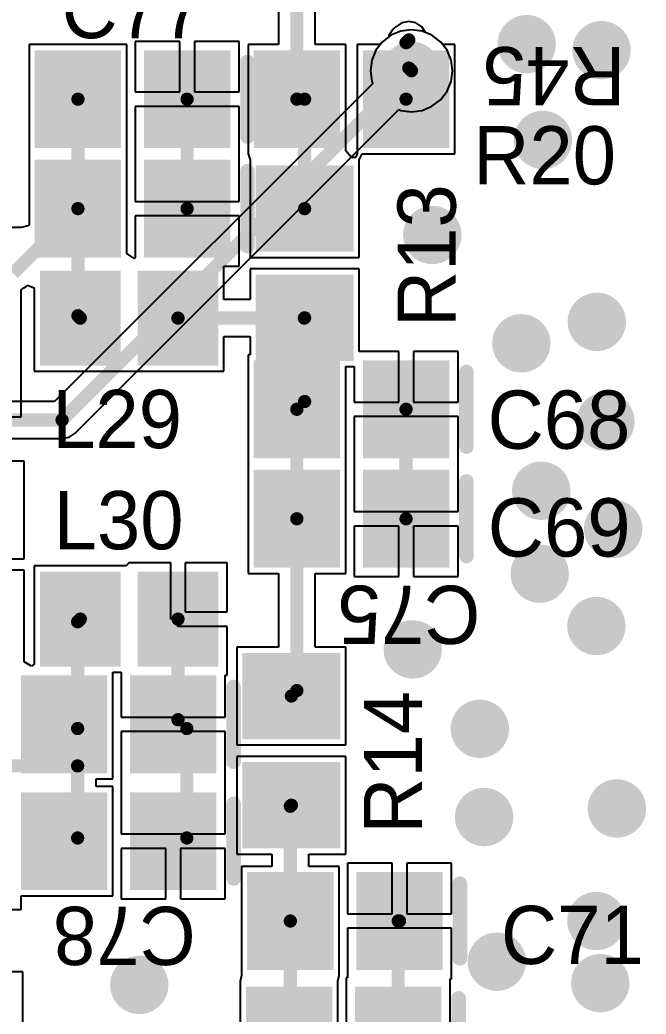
# Model space of a CAD drawing. Header units: millimetres. Extents: x 0 to 7.36, y -3.03 to 0.
# Drawn here: x 4.594 to 5.023, y -2.344 to -1.662 of the extents above; entities that cross this region are included whole.
import ezdxf

# ---------------------------------------------------------------- set-up
doc = ezdxf.new("R2010")
doc.units = ezdxf.units.MM
doc.header["$MEASUREMENT"] = 0
for name, color, linetype in [('BottomLayer', 5, 'Continuous'), ('MultiLayer', 9, 'Continuous'), ('TopLayer', 1, 'Continuous'), ('TopOverlay', 2, 'Continuous'), ('TopPaste', 8, 'Continuous'), ('TopSolder', 216, 'Continuous'), ('ViaHoleLayer', 16, 'Continuous')]:
    doc.layers.add(name, color=color, linetype=linetype)

# ---------------------------------------------------------------- blocks, each defined once
blk = doc.blocks.new('CAP_0805_59')
at = {"layer": 'TopLayer'}
for points in [[(-0.05511, -0.02953), (-0.00393, -0.02953), (-0.05511, 0.02953), (-0.00393, 0.02953)], [(0.0197, -0.02953), (0.07088, -0.02953), (0.0197, 0.02953), (0.07088, 0.02953)]]:
    blk.add_solid(points, dxfattribs=at)
at = {"layer": 'TopOverlay', "const_width": 0.01}
blk.add_lwpolyline([(-0.07088, 0.02557), (-0.07088, -0.02557)], dxfattribs=at)
at = {"layer": 'TopOverlay', "const_width": 0.005}
for points in [[(-0.07338, 0.02557, 1), (-0.06838, 0.02557, 1)], [(-0.07338, -0.02557, 1), (-0.06838, -0.02557, 1)]]:
    blk.add_lwpolyline(points, format="xyb", close=True, dxfattribs=at)
at = {"layer": 'TopPaste'}
for points in [[(-0.05511, -0.02953), (-0.00393, -0.02953), (-0.05511, 0.02953), (-0.00393, 0.02953)], [(0.0197, -0.02953), (0.07088, -0.02953), (0.0197, 0.02953), (0.07088, 0.02953)]]:
    blk.add_solid(points, dxfattribs=at)
at = {"layer": 'TopSolder'}
for points in [[(-0.05911, -0.03353), (0.00007, -0.03353), (-0.05911, 0.03353), (0.00007, 0.03353)], [(0.0157, -0.03353), (0.07488, -0.03353), (0.0157, 0.03353), (0.07488, 0.03353)]]:
    blk.add_solid(points, dxfattribs=at)
blk = doc.blocks.new('IND_0805_61')
at = {"layer": 'TopLayer'}
for points in [[(-0.05709, -0.02854), (-0.00984, -0.02854), (-0.05709, 0.02854), (-0.00984, 0.02854)], [(0.00984, -0.02854), (0.05709, -0.02854), (0.00984, 0.02854), (0.05709, 0.02854)]]:
    blk.add_solid(points, dxfattribs=at)
at = {"layer": 'TopPaste'}
for points in [[(-0.05709, -0.02854), (-0.00984, -0.02854), (-0.05709, 0.02854), (-0.00984, 0.02854)], [(0.00984, -0.02854), (0.05709, -0.02854), (0.00984, 0.02854), (0.05709, 0.02854)]]:
    blk.add_solid(points, dxfattribs=at)
at = {"layer": 'TopSolder'}
for points in [[(-0.06109, -0.03254), (-0.00584, -0.03254), (-0.06109, 0.03254), (-0.00584, 0.03254)], [(0.00584, -0.03254), (0.06109, -0.03254), (0.00584, 0.03254), (0.06109, 0.03254)]]:
    blk.add_solid(points, dxfattribs=at)
blk = doc.blocks.new('CAP_0805_66')
at = {"layer": 'TopLayer'}
for points in [[(-0.05511, -0.02953), (-0.00393, -0.02953), (-0.05511, 0.02953), (-0.00393, 0.02953)], [(0.0197, -0.02953), (0.07088, -0.02953), (0.0197, 0.02953), (0.07088, 0.02953)]]:
    blk.add_solid(points, dxfattribs=at)
at = {"layer": 'TopOverlay', "const_width": 0.01}
blk.add_lwpolyline([(-0.07088, 0.02557), (-0.07088, -0.02557)], dxfattribs=at)
at = {"layer": 'TopOverlay', "const_width": 0.005}
for points in [[(-0.07338, 0.02557, 1), (-0.06838, 0.02557, 1)], [(-0.07338, -0.02557, 1), (-0.06838, -0.02557, 1)]]:
    blk.add_lwpolyline(points, format="xyb", close=True, dxfattribs=at)
at = {"layer": 'TopPaste'}
for points in [[(-0.05511, -0.02953), (-0.00393, -0.02953), (-0.05511, 0.02953), (-0.00393, 0.02953)], [(0.0197, -0.02953), (0.07088, -0.02953), (0.0197, 0.02953), (0.07088, 0.02953)]]:
    blk.add_solid(points, dxfattribs=at)
at = {"layer": 'TopSolder'}
for points in [[(-0.05911, -0.03353), (0.00007, -0.03353), (-0.05911, 0.03353), (0.00007, 0.03353)], [(0.0157, -0.03353), (0.07488, -0.03353), (0.0157, 0.03353), (0.07488, 0.03353)]]:
    blk.add_solid(points, dxfattribs=at)
blk = doc.blocks.new('CAP_0805_68')
at = {"layer": 'TopLayer'}
for points in [[(-0.05511, -0.02953), (-0.00393, -0.02953), (-0.05511, 0.02953), (-0.00393, 0.02953)], [(0.0197, -0.02953), (0.07088, -0.02953), (0.0197, 0.02953), (0.07088, 0.02953)]]:
    blk.add_solid(points, dxfattribs=at)
at = {"layer": 'TopOverlay', "const_width": 0.01}
blk.add_lwpolyline([(-0.07088, 0.02557), (-0.07088, -0.02557)], dxfattribs=at)
at = {"layer": 'TopOverlay', "const_width": 0.005}
for points in [[(-0.07338, 0.02557, 1), (-0.06838, 0.02557, 1)], [(-0.07338, -0.02557, 1), (-0.06838, -0.02557, 1)]]:
    blk.add_lwpolyline(points, format="xyb", close=True, dxfattribs=at)
at = {"layer": 'TopPaste'}
for points in [[(-0.05511, -0.02953), (-0.00393, -0.02953), (-0.05511, 0.02953), (-0.00393, 0.02953)], [(0.0197, -0.02953), (0.07088, -0.02953), (0.0197, 0.02953), (0.07088, 0.02953)]]:
    blk.add_solid(points, dxfattribs=at)
at = {"layer": 'TopSolder'}
for points in [[(-0.05911, -0.03353), (0.00007, -0.03353), (-0.05911, 0.03353), (0.00007, 0.03353)], [(0.0157, -0.03353), (0.07488, -0.03353), (0.0157, 0.03353), (0.07488, 0.03353)]]:
    blk.add_solid(points, dxfattribs=at)
blk = doc.blocks.new('CAP_0805_69')
at = {"layer": 'TopLayer'}
for points in [[(-0.05511, -0.02953), (-0.00393, -0.02953), (-0.05511, 0.02953), (-0.00393, 0.02953)], [(0.0197, -0.02953), (0.07088, -0.02953), (0.0197, 0.02953), (0.07088, 0.02953)]]:
    blk.add_solid(points, dxfattribs=at)
at = {"layer": 'TopOverlay', "const_width": 0.01}
blk.add_lwpolyline([(-0.07088, 0.02557), (-0.07088, -0.02557)], dxfattribs=at)
at = {"layer": 'TopOverlay', "const_width": 0.005}
for points in [[(-0.07338, 0.02557, 1), (-0.06838, 0.02557, 1)], [(-0.07338, -0.02557, 1), (-0.06838, -0.02557, 1)]]:
    blk.add_lwpolyline(points, format="xyb", close=True, dxfattribs=at)
at = {"layer": 'TopPaste'}
for points in [[(-0.05511, -0.02953), (-0.00393, -0.02953), (-0.05511, 0.02953), (-0.00393, 0.02953)], [(0.0197, -0.02953), (0.07088, -0.02953), (0.0197, 0.02953), (0.07088, 0.02953)]]:
    blk.add_solid(points, dxfattribs=at)
at = {"layer": 'TopSolder'}
for points in [[(-0.05911, -0.03353), (0.00007, -0.03353), (-0.05911, 0.03353), (0.00007, 0.03353)], [(0.0157, -0.03353), (0.07488, -0.03353), (0.0157, 0.03353), (0.07488, 0.03353)]]:
    blk.add_solid(points, dxfattribs=at)
blk = doc.blocks.new('RES_0805_138')
at = {"layer": 'TopLayer'}
for points in [[(-0.06299, -0.02953), (-0.01181, -0.02953), (-0.06299, 0.02953), (-0.01181, 0.02953)], [(0.01181, -0.02953), (0.06299, -0.02953), (0.01181, 0.02953), (0.06299, 0.02953)]]:
    blk.add_solid(points, dxfattribs=at)
at = {"layer": 'TopPaste'}
for points in [[(-0.06299, -0.02953), (-0.01181, -0.02953), (-0.06299, 0.02953), (-0.01181, 0.02953)], [(0.01181, -0.02953), (0.06299, -0.02953), (0.01181, 0.02953), (0.06299, 0.02953)]]:
    blk.add_solid(points, dxfattribs=at)
at = {"layer": 'TopSolder'}
for points in [[(-0.06699, -0.03353), (-0.00781, -0.03353), (-0.06699, 0.03353), (-0.00781, 0.03353)], [(0.00781, -0.03353), (0.06699, -0.03353), (0.00781, 0.03353), (0.06699, 0.03353)]]:
    blk.add_solid(points, dxfattribs=at)
blk = doc.blocks.new('CAP_0805_140')
at = {"layer": 'TopLayer'}
for points in [[(-0.05511, -0.02953), (-0.00393, -0.02953), (-0.05511, 0.02953), (-0.00393, 0.02953)], [(0.0197, -0.02953), (0.07088, -0.02953), (0.0197, 0.02953), (0.07088, 0.02953)]]:
    blk.add_solid(points, dxfattribs=at)
at = {"layer": 'TopOverlay', "const_width": 0.01}
blk.add_lwpolyline([(-0.07088, 0.02557), (-0.07088, -0.02557)], dxfattribs=at)
at = {"layer": 'TopOverlay', "const_width": 0.005}
for points in [[(-0.07338, 0.02557, 1), (-0.06838, 0.02557, 1)], [(-0.07338, -0.02557, 1), (-0.06838, -0.02557, 1)]]:
    blk.add_lwpolyline(points, format="xyb", close=True, dxfattribs=at)
at = {"layer": 'TopPaste'}
for points in [[(-0.05511, -0.02953), (-0.00393, -0.02953), (-0.05511, 0.02953), (-0.00393, 0.02953)], [(0.0197, -0.02953), (0.07088, -0.02953), (0.0197, 0.02953), (0.07088, 0.02953)]]:
    blk.add_solid(points, dxfattribs=at)
at = {"layer": 'TopSolder'}
for points in [[(-0.05911, -0.03353), (0.00007, -0.03353), (-0.05911, 0.03353), (0.00007, 0.03353)], [(0.0157, -0.03353), (0.07488, -0.03353), (0.0157, 0.03353), (0.07488, 0.03353)]]:
    blk.add_solid(points, dxfattribs=at)
blk = doc.blocks.new('IND_0805_142')
at = {"layer": 'TopLayer'}
for points in [[(-0.05709, -0.02854), (-0.00984, -0.02854), (-0.05709, 0.02854), (-0.00984, 0.02854)], [(0.00984, -0.02854), (0.05709, -0.02854), (0.00984, 0.02854), (0.05709, 0.02854)]]:
    blk.add_solid(points, dxfattribs=at)
at = {"layer": 'TopPaste'}
for points in [[(-0.05709, -0.02854), (-0.00984, -0.02854), (-0.05709, 0.02854), (-0.00984, 0.02854)], [(0.00984, -0.02854), (0.05709, -0.02854), (0.00984, 0.02854), (0.05709, 0.02854)]]:
    blk.add_solid(points, dxfattribs=at)
at = {"layer": 'TopSolder'}
for points in [[(-0.06109, -0.03254), (-0.00584, -0.03254), (-0.06109, 0.03254), (-0.00584, 0.03254)], [(0.00584, -0.03254), (0.06109, -0.03254), (0.00584, 0.03254), (0.06109, 0.03254)]]:
    blk.add_solid(points, dxfattribs=at)
blk = doc.blocks.new('CAP_0805_143')
at = {"layer": 'TopLayer'}
for points in [[(-0.05511, -0.02953), (-0.00393, -0.02953), (-0.05511, 0.02953), (-0.00393, 0.02953)], [(0.0197, -0.02953), (0.07088, -0.02953), (0.0197, 0.02953), (0.07088, 0.02953)]]:
    blk.add_solid(points, dxfattribs=at)
at = {"layer": 'TopOverlay', "const_width": 0.01}
blk.add_lwpolyline([(-0.07088, 0.02557), (-0.07088, -0.02557)], dxfattribs=at)
at = {"layer": 'TopOverlay', "const_width": 0.005}
for points in [[(-0.07338, 0.02557, 1), (-0.06838, 0.02557, 1)], [(-0.07338, -0.02557, 1), (-0.06838, -0.02557, 1)]]:
    blk.add_lwpolyline(points, format="xyb", close=True, dxfattribs=at)
at = {"layer": 'TopPaste'}
for points in [[(-0.05511, -0.02953), (-0.00393, -0.02953), (-0.05511, 0.02953), (-0.00393, 0.02953)], [(0.0197, -0.02953), (0.07088, -0.02953), (0.0197, 0.02953), (0.07088, 0.02953)]]:
    blk.add_solid(points, dxfattribs=at)
at = {"layer": 'TopSolder'}
for points in [[(-0.05911, -0.03353), (0.00007, -0.03353), (-0.05911, 0.03353), (0.00007, 0.03353)], [(0.0157, -0.03353), (0.07488, -0.03353), (0.0157, 0.03353), (0.07488, 0.03353)]]:
    blk.add_solid(points, dxfattribs=at)
blk = doc.blocks.new('CAP_0805_144')
at = {"layer": 'TopLayer'}
for points in [[(-0.05511, -0.02953), (-0.00393, -0.02953), (-0.05511, 0.02953), (-0.00393, 0.02953)], [(0.0197, -0.02953), (0.07088, -0.02953), (0.0197, 0.02953), (0.07088, 0.02953)]]:
    blk.add_solid(points, dxfattribs=at)
at = {"layer": 'TopOverlay', "const_width": 0.01}
blk.add_lwpolyline([(-0.07088, 0.02557), (-0.07088, -0.02557)], dxfattribs=at)
at = {"layer": 'TopOverlay', "const_width": 0.005}
for points in [[(-0.07338, 0.02557, 1), (-0.06838, 0.02557, 1)], [(-0.07338, -0.02557, 1), (-0.06838, -0.02557, 1)]]:
    blk.add_lwpolyline(points, format="xyb", close=True, dxfattribs=at)
at = {"layer": 'TopPaste'}
for points in [[(-0.05511, -0.02953), (-0.00393, -0.02953), (-0.05511, 0.02953), (-0.00393, 0.02953)], [(0.0197, -0.02953), (0.07088, -0.02953), (0.0197, 0.02953), (0.07088, 0.02953)]]:
    blk.add_solid(points, dxfattribs=at)
at = {"layer": 'TopSolder'}
for points in [[(-0.05911, -0.03353), (0.00007, -0.03353), (-0.05911, 0.03353), (0.00007, 0.03353)], [(0.0157, -0.03353), (0.07488, -0.03353), (0.0157, 0.03353), (0.07488, 0.03353)]]:
    blk.add_solid(points, dxfattribs=at)
blk = doc.blocks.new('CAP_0805_149')
at = {"layer": 'TopLayer'}
for points in [[(-0.05511, -0.02953), (-0.00393, -0.02953), (-0.05511, 0.02953), (-0.00393, 0.02953)], [(0.0197, -0.02953), (0.07088, -0.02953), (0.0197, 0.02953), (0.07088, 0.02953)]]:
    blk.add_solid(points, dxfattribs=at)
at = {"layer": 'TopOverlay', "const_width": 0.01}
blk.add_lwpolyline([(-0.07088, 0.02557), (-0.07088, -0.02557)], dxfattribs=at)
at = {"layer": 'TopOverlay', "const_width": 0.005}
for points in [[(-0.07338, 0.02557, 1), (-0.06838, 0.02557, 1)], [(-0.07338, -0.02557, 1), (-0.06838, -0.02557, 1)]]:
    blk.add_lwpolyline(points, format="xyb", close=True, dxfattribs=at)
at = {"layer": 'TopPaste'}
for points in [[(-0.05511, -0.02953), (-0.00393, -0.02953), (-0.05511, 0.02953), (-0.00393, 0.02953)], [(0.0197, -0.02953), (0.07088, -0.02953), (0.0197, 0.02953), (0.07088, 0.02953)]]:
    blk.add_solid(points, dxfattribs=at)
at = {"layer": 'TopSolder'}
for points in [[(-0.05911, -0.03353), (0.00007, -0.03353), (-0.05911, 0.03353), (0.00007, 0.03353)], [(0.0157, -0.03353), (0.07488, -0.03353), (0.0157, 0.03353), (0.07488, 0.03353)]]:
    blk.add_solid(points, dxfattribs=at)
blk = doc.blocks.new('RES_0805_257')
at = {"layer": 'TopLayer'}
for points in [[(-0.06299, -0.02953), (-0.01181, -0.02953), (-0.06299, 0.02953), (-0.01181, 0.02953)], [(0.01181, -0.02953), (0.06299, -0.02953), (0.01181, 0.02953), (0.06299, 0.02953)]]:
    blk.add_solid(points, dxfattribs=at)
at = {"layer": 'TopPaste'}
for points in [[(-0.06299, -0.02953), (-0.01181, -0.02953), (-0.06299, 0.02953), (-0.01181, 0.02953)], [(0.01181, -0.02953), (0.06299, -0.02953), (0.01181, 0.02953), (0.06299, 0.02953)]]:
    blk.add_solid(points, dxfattribs=at)
at = {"layer": 'TopSolder'}
for points in [[(-0.06699, -0.03353), (-0.00781, -0.03353), (-0.06699, 0.03353), (-0.00781, 0.03353)], [(0.00781, -0.03353), (0.06699, -0.03353), (0.00781, 0.03353), (0.06699, 0.03353)]]:
    blk.add_solid(points, dxfattribs=at)
blk = doc.blocks.new('RES_0805_258')
at = {"layer": 'TopLayer'}
for points in [[(-0.06299, -0.02953), (-0.01181, -0.02953), (-0.06299, 0.02953), (-0.01181, 0.02953)], [(0.01181, -0.02953), (0.06299, -0.02953), (0.01181, 0.02953), (0.06299, 0.02953)]]:
    blk.add_solid(points, dxfattribs=at)
at = {"layer": 'TopPaste'}
for points in [[(-0.06299, -0.02953), (-0.01181, -0.02953), (-0.06299, 0.02953), (-0.01181, 0.02953)], [(0.01181, -0.02953), (0.06299, -0.02953), (0.01181, 0.02953), (0.06299, 0.02953)]]:
    blk.add_solid(points, dxfattribs=at)
at = {"layer": 'TopSolder'}
for points in [[(-0.06699, -0.03353), (-0.00781, -0.03353), (-0.06699, 0.03353), (-0.00781, 0.03353)], [(0.00781, -0.03353), (0.06699, -0.03353), (0.00781, 0.03353), (0.06699, 0.03353)]]:
    blk.add_solid(points, dxfattribs=at)

msp = doc.modelspace()

# ---------------------------------------------------------------- linework, layer by layer
at = {"layer": 'BottomLayer'}
for p, q in [((4.86273, -1.66902), (4.85545, -1.66997)), ((4.87, -1.66997), (4.86273, -1.66902)), ((4.84867, -1.67278), (4.84285, -1.67725)), ((4.85545, -1.66997), (4.84867, -1.67278)), ((4.87679, -1.67278), (4.87, -1.66997)), ((4.88261, -1.67725), (4.87679, -1.67278)), ((4.84285, -1.67725), (4.83838, -1.68307)), ((4.88708, -1.68307), (4.88261, -1.67725)), ((4.83838, -1.68307), (4.83557, -1.68985)), ((4.88988, -1.68985), (4.88708, -1.68307)), ((4.83557, -1.68985), (4.83461, -1.69713)), ((4.89084, -1.69713), (4.88988, -1.68985)), ((4.83461, -1.69713), (4.83557, -1.70441)), ((4.88988, -1.70441), (4.89084, -1.69713)), ((4.83616, -1.70582), (4.61812, -1.92386)), ((4.83557, -1.70441), (4.83616, -1.70582)), ((4.88708, -1.71119), (4.88988, -1.70441)), ((4.88261, -1.71701), (4.88708, -1.71119)), ((4.87, -1.72429), (4.87679, -1.72148)), ((4.87679, -1.72148), (4.88261, -1.71701)), ((4.6323, -1.94544), (4.85404, -1.7237)), ((4.85404, -1.7237), (4.85545, -1.72429)), ((4.85545, -1.72429), (4.86273, -1.72524)), ((4.86273, -1.72524), (4.87, -1.72429)), ((4.61812, -1.92386), (4.23743, -1.92386)), ((4.62336, -1.94914), (4.6282, -1.94818)), ((4.6282, -1.94818), (4.6323, -1.94544)), ((1.11364, -1.94914), (4.62336, -1.94914))]:
    msp.add_line(p, q, dxfattribs=at)
for points, const_width in [([(4.93167, -1.67891, 1), (4.95167, -1.67891, 1)], 0.02), ([(4.98295, -1.68306, 1), (5.00295, -1.68306, 1)], 0.02), ([(4.85273, -1.69713, 1), (4.87273, -1.69713, 1)], 0.02), ([(4.86046, -1.69713, 1), (4.86499, -1.69713, 1)], 0.00453), ([(4.94279, -1.7445, 1), (4.96279, -1.7445, 1)], 0.02), ([(4.86698, -1.80967, 1), (4.88698, -1.80967, 1)], 0.02), ([(4.97969, -1.86919, 1), (4.99969, -1.86919, 1)], 0.02), ([(4.928, -1.88387, 1), (4.948, -1.88387, 1)], 0.02), ([(4.98561, -1.93752, 1), (5.00561, -1.93752, 1)], 0.02), ([(4.62109, -1.9365, 1), (4.62562, -1.9365, 1)], 0.00453), ([(4.62109, -1.9365, 1), (4.62562, -1.9365, 1)], 0.00453), ([(4.94165, -1.98491, 1), (4.96165, -1.98491, 1)], 0.02), ([(4.99093, -2.01111, 1), (5.01093, -2.01111, 1)], 0.02), ([(4.94058, -2.04177, 1), (4.96058, -2.04177, 1)], 0.02), ([(4.97941, -2.07761, 1), (4.99941, -2.07761, 1)], 0.02), ([(4.85358, -2.09365, 1), (4.87358, -2.09365, 1)], 0.02), ([(4.89959, -2.14806, 1), (4.91959, -2.14806, 1)], 0.02), ([(4.99349, -2.20264, 1), (5.01349, -2.20264, 1)], 0.02), ([(4.90248, -2.20852, 1), (4.92248, -2.20852, 1)], 0.02), ([(4.97941, -2.27976, 1), (4.99941, -2.27976, 1)], 0.02), ([(4.91124, -2.30763, 1), (4.93124, -2.30763, 1)], 0.02), ([(4.98207, -2.32231, 1), (5.00207, -2.32231, 1)], 0.02), ([(4.66624, -2.32353, 1), (4.68624, -2.32353, 1)], 0.02)]:
    msp.add_lwpolyline(points, format="xyb", close=True, dxfattribs=dict(at, const_width=const_width))
at = {"layer": 'BottomLayer', "const_width": 0.00906}
for points in [[(4.62336, -1.9365), (4.86273, -1.69713)], [(1.0887, -1.9365), (4.62336, -1.9365)]]:
    msp.add_lwpolyline(points, dxfattribs=at)
at = {"layer": 'MultiLayer', "const_width": 0.02}
for points in [[(4.93167, -1.67891, 1), (4.95167, -1.67891, 1)], [(4.98295, -1.68306, 1), (5.00295, -1.68306, 1)], [(4.85273, -1.69713, 1), (4.87273, -1.69713, 1)], [(4.94279, -1.7445, 1), (4.96279, -1.7445, 1)], [(4.86698, -1.80967, 1), (4.88698, -1.80967, 1)], [(4.97969, -1.86919, 1), (4.99969, -1.86919, 1)], [(4.928, -1.88387, 1), (4.948, -1.88387, 1)], [(4.98561, -1.93752, 1), (5.00561, -1.93752, 1)], [(4.94165, -1.98491, 1), (4.96165, -1.98491, 1)], [(4.99093, -2.01111, 1), (5.01093, -2.01111, 1)], [(4.94058, -2.04177, 1), (4.96058, -2.04177, 1)], [(4.97941, -2.07761, 1), (4.99941, -2.07761, 1)], [(4.85358, -2.09365, 1), (4.87358, -2.09365, 1)], [(4.89959, -2.14806, 1), (4.91959, -2.14806, 1)], [(4.99349, -2.20264, 1), (5.01349, -2.20264, 1)], [(4.90248, -2.20852, 1), (4.92248, -2.20852, 1)], [(4.97941, -2.27976, 1), (4.99941, -2.27976, 1)], [(4.91124, -2.30763, 1), (4.93124, -2.30763, 1)], [(4.98207, -2.32231, 1), (5.00207, -2.32231, 1)], [(4.66624, -2.32353, 1), (4.68624, -2.32353, 1)]]:
    msp.add_lwpolyline(points, format="xyb", close=True, dxfattribs=at)
at = {"layer": 'TopLayer'}
for p, q in [((4.77157, -1.61704), (4.77157, -1.67922)), ((4.79686, -1.67922), (4.79686, -1.62865)), ((4.85007, -1.66897), (4.84733, -1.67307)), ((4.85196, -1.66709), (4.85007, -1.66897)), ((4.85606, -1.66435), (4.85196, -1.66709)), ((4.8609, -1.66339), (4.85606, -1.66435)), ((4.86574, -1.66435), (4.8609, -1.66339)), ((4.86984, -1.66709), (4.86574, -1.66435)), ((4.87244, -1.67098), (4.86984, -1.66709)), ((4.84716, -1.67394), (4.84285, -1.67725)), ((4.84733, -1.67307), (4.84716, -1.67394)), ((4.87679, -1.67278), (4.87244, -1.67098)), ((4.88261, -1.67725), (4.87679, -1.67278)), ((4.66768, -1.67922), (4.60075, -1.67922)), ((4.60075, -1.67922), (4.60075, -1.75402)), ((4.66768, -1.75402), (4.66768, -1.67922)), ((4.70402, -1.67709), (4.67343, -1.67709)), ((4.67343, -1.67709), (4.67343, -1.71162)), ((4.70402, -1.71162), (4.70402, -1.67709)), ((4.74461, -1.67709), (4.71402, -1.67709)), ((4.71402, -1.67709), (4.71402, -1.71162)), ((4.74461, -1.71162), (4.74461, -1.67709)), ((4.77157, -1.67922), (4.75075, -1.67922)), ((4.75075, -1.67922), (4.75075, -1.75372)), ((4.81768, -1.67922), (4.79686, -1.67922)), ((4.81768, -1.75206), (4.81768, -1.67922)), ((4.84134, -1.67922), (4.82555, -1.67922)), ((4.82555, -1.67922), (4.82555, -1.75045)), ((4.84285, -1.67725), (4.84134, -1.67922)), ((4.88412, -1.67922), (4.88261, -1.67725)), ((4.89248, -1.67922), (4.88412, -1.67922)), ((4.89248, -1.75402), (4.89248, -1.67922)), ((4.67343, -1.71162), (4.70402, -1.71162)), ((4.71402, -1.71162), (4.74461, -1.71162)), ((4.70902, -1.72162), (4.67343, -1.72162)), ((4.67343, -1.72162), (4.67343, -1.75615)), ((4.74461, -1.72162), (4.70902, -1.72162)), ((4.74461, -1.75615), (4.74461, -1.72162)), ((4.82555, -1.75045), (4.82555, -1.75402)), ((4.60075, -1.75402), (4.60075, -1.75402)), ((4.60075, -1.75402), (4.60075, -1.75422)), ((4.60075, -1.75422), (4.60075, -1.75422)), ((4.60075, -1.75422), (4.60075, -1.80277)), ((4.66768, -1.75422), (4.66768, -1.75402)), ((4.66768, -1.75402), (4.66768, -1.75402)), ((4.66768, -1.82239), (4.66768, -1.75422)), ((4.66768, -1.75422), (4.66768, -1.75422)), ((4.67343, -1.75615), (4.67343, -1.78662)), ((4.74461, -1.78662), (4.74461, -1.75615)), ((4.75075, -1.75372), (4.75075, -1.75402)), ((4.75075, -1.75402), (4.75075, -1.75402)), ((4.75075, -1.75402), (4.75212, -1.75815)), ((4.82163, -1.75654), (4.81768, -1.75206)), ((4.82428, -1.75654), (4.82163, -1.75654)), ((4.82555, -1.75402), (4.82428, -1.75654)), ((4.82692, -1.75815), (4.82901, -1.75402)), ((4.82901, -1.75402), (4.83019, -1.75402)), ((4.83019, -1.75402), (4.83055, -1.75402)), ((4.83055, -1.75402), (4.89248, -1.75402)), ((4.75212, -1.75815), (4.75212, -1.75815)), ((4.75212, -1.75815), (4.75212, -1.82508)), ((4.82692, -1.76172), (4.82692, -1.75815)), ((4.82692, -1.82508), (4.82692, -1.76172)), ((4.67343, -1.78662), (4.70902, -1.78662)), ((4.70902, -1.78662), (4.74461, -1.78662)), ((4.70902, -1.79662), (4.67343, -1.79662)), ((4.67343, -1.79662), (4.67343, -1.82536)), ((4.74461, -1.79662), (4.70902, -1.79662)), ((4.74461, -1.83115), (4.74461, -1.79662)), ((4.59543, -1.80446), (4.5737, -1.80446)), ((4.59995, -1.80331), (4.59543, -1.80446)), ((4.59543, -1.80446), (4.59543, -1.80446)), ((4.60075, -1.80277), (4.59995, -1.80331)), ((4.67268, -1.82568), (4.66768, -1.82239)), ((4.67342, -1.82536), (4.67268, -1.82568)), ((4.67343, -1.82536), (4.67342, -1.82536)), ((4.75212, -1.82508), (4.82692, -1.82508)), ((4.73426, -1.85397), (4.73426, -1.83115)), ((4.73426, -1.83115), (4.74461, -1.83115)), ((4.82692, -1.83296), (4.75212, -1.83296)), ((4.75212, -1.83296), (4.75212, -1.85397)), ((4.82692, -1.88959), (4.82692, -1.83296)), ((4.59543, -1.84716), (4.59718, -1.84599)), ((4.59718, -1.84599), (4.59882, -1.8449)), ((4.59882, -1.8449), (4.59972, -1.844)), ((4.59882, -1.8449), (4.59882, -1.8449)), ((4.59882, -1.8449), (4.59882, -1.8449)), ((4.59972, -1.844), (4.60434, -1.84591)), ((4.60434, -1.84591), (4.60434, -1.90304)), ((4.59543, -1.86639), (4.59543, -1.84716)), ((4.75212, -1.85397), (4.73426, -1.85397)), ((4.59543, -1.86746), (4.59543, -1.86639)), ((4.59543, -1.87139), (4.59543, -1.86746)), ((4.59543, -1.87246), (4.59543, -1.87139)), ((4.59543, -1.93439), (4.59543, -1.87246)), ((4.73426, -1.90304), (4.73426, -1.87926)), ((4.73426, -1.87926), (4.75212, -1.87926)), ((4.75212, -1.87926), (4.75212, -1.89172)), ((4.75212, -1.89172), (4.75075, -1.89172)), ((4.75075, -1.89172), (4.75075, -1.96652)), ((4.85402, -1.88959), (4.82692, -1.88959)), ((4.85402, -1.92412), (4.85402, -1.88959)), ((4.89461, -1.88959), (4.86402, -1.88959)), ((4.86402, -1.88959), (4.86402, -1.92412)), ((4.89461, -1.92412), (4.89461, -1.88959)), ((4.81768, -1.96652), (4.81768, -1.89989)), ((4.81768, -1.89989), (4.82343, -1.89989)), ((4.82343, -1.89989), (4.82343, -1.92412)), ((4.60434, -1.90304), (4.66627, -1.90304)), ((4.66627, -1.90304), (4.66733, -1.90304)), ((4.66733, -1.90304), (4.67127, -1.90304)), ((4.67127, -1.90304), (4.67233, -1.90304)), ((4.67233, -1.90304), (4.73426, -1.90304)), ((4.82343, -1.92412), (4.85402, -1.92412)), ((4.86402, -1.92412), (4.89461, -1.92412)), ((4.57255, -1.93439), (4.59543, -1.93439)), ((4.85902, -1.93412), (4.82343, -1.93412)), ((4.82343, -1.93412), (4.82343, -1.96865)), ((4.89461, -1.93412), (4.85902, -1.93412)), ((4.89461, -1.96865), (4.89461, -1.93412)), ((4.59731, -1.9646), (4.57255, -1.9646)), ((4.59731, -2.03153), (4.59731, -1.9646)), ((4.75075, -1.96652), (4.75075, -1.96652)), ((4.75075, -1.96652), (4.75075, -1.96672)), ((4.75075, -1.96672), (4.75075, -1.96672)), ((4.75075, -1.96672), (4.75075, -2.04152)), ((4.81768, -1.96672), (4.81768, -1.96652)), ((4.81768, -1.96652), (4.81768, -1.96652)), ((4.81768, -2.04152), (4.81768, -1.96672)), ((4.81768, -1.96672), (4.81768, -1.96672)), ((4.82343, -1.96865), (4.82343, -1.99912)), ((4.89461, -1.99912), (4.89461, -1.96865)), ((4.82343, -1.99912), (4.85902, -1.99912)), ((4.85902, -1.99912), (4.89461, -1.99912)), ((4.85402, -2.00912), (4.82343, -2.00912)), ((4.82343, -2.00912), (4.82343, -2.04365)), ((4.85402, -2.04365), (4.85402, -2.00912)), ((4.89461, -2.00912), (4.86402, -2.00912)), ((4.86402, -2.00912), (4.86402, -2.04365)), ((4.89461, -2.04365), (4.89461, -2.00912)), ((4.5225, -2.03153), (4.59731, -2.03153)), ((4.66733, -2.03645), (4.60434, -2.03645)), ((4.60434, -2.03645), (4.60434, -2.10373)), ((4.66914, -2.03433), (4.66733, -2.03645)), ((4.66914, -2.03433), (4.66914, -2.03433)), ((4.69776, -2.03433), (4.66914, -2.03433)), ((4.69776, -2.07287), (4.69776, -2.03433)), ((4.73639, -2.03433), (4.70776, -2.03433)), ((4.70776, -2.03433), (4.70776, -2.06787)), ((4.73639, -2.06787), (4.73639, -2.03433)), ((4.59731, -2.0394), (4.5225, -2.0394)), ((4.59731, -2.10227), (4.59731, -2.0394)), ((4.75075, -2.04152), (4.77157, -2.04152)), ((4.77157, -2.04152), (4.77157, -2.09213)), ((4.79686, -2.09213), (4.79686, -2.04152)), ((4.79686, -2.04152), (4.81768, -2.04152)), ((4.82343, -2.04365), (4.85402, -2.04365)), ((4.86402, -2.04365), (4.89461, -2.04365)), ((4.70776, -2.06787), (4.73639, -2.06787)), ((4.70276, -2.07287), (4.69776, -2.07287)), ((4.70276, -2.07787), (4.70276, -2.07287)), ((4.73639, -2.07787), (4.70276, -2.07787)), ((4.73639, -2.11141), (4.73639, -2.07787)), ((4.77157, -2.09213), (4.74307, -2.09213)), ((4.74307, -2.09213), (4.74307, -2.15906)), ((4.81787, -2.09213), (4.79686, -2.09213)), ((4.81787, -2.15906), (4.81787, -2.09213)), ((4.60231, -2.10502), (4.59731, -2.10227)), ((4.60434, -2.10373), (4.60231, -2.10502)), ((4.65818, -2.1824), (4.65818, -2.10929)), ((4.65818, -2.10929), (4.66393, -2.10929)), ((4.66393, -2.10929), (4.66393, -2.14)), ((4.73511, -2.14), (4.73511, -2.11141)), ((4.73511, -2.11141), (4.73639, -2.11141)), ((4.66393, -2.14), (4.69952, -2.14)), ((4.69952, -2.14), (4.73511, -2.14)), ((4.69952, -2.15), (4.66393, -2.15)), ((4.66393, -2.15), (4.66393, -2.18047)), ((4.73511, -2.15), (4.69952, -2.15)), ((4.73511, -2.18047), (4.73511, -2.15)), ((4.74307, -2.15906), (4.81787, -2.15906)), ((4.81787, -2.16694), (4.74307, -2.16694)), ((4.74307, -2.16694), (4.74307, -2.23387)), ((4.81787, -2.23387), (4.81787, -2.16694)), ((4.64666, -2.1876), (4.64666, -2.1824)), ((4.64666, -2.1824), (4.65818, -2.1824)), ((4.66393, -2.18047), (4.66393, -2.18453)), ((4.66393, -2.18453), (4.66393, -2.18953)), ((4.73511, -2.18547), (4.73511, -2.18047)), ((4.73511, -2.18953), (4.73511, -2.18547)), ((4.65818, -2.1876), (4.64666, -2.1876)), ((4.65818, -2.2624), (4.65818, -2.1876)), ((4.66393, -2.18953), (4.66393, -2.22)), ((4.73511, -2.22), (4.73511, -2.18953)), ((4.66393, -2.22), (4.69952, -2.22)), ((4.69952, -2.22), (4.73511, -2.22)), ((4.69452, -2.23), (4.66393, -2.23)), ((4.66393, -2.23), (4.66393, -2.26453)), ((4.69452, -2.26453), (4.69452, -2.23)), ((4.73511, -2.23), (4.70452, -2.23)), ((4.70452, -2.23), (4.70452, -2.26453)), ((4.73511, -2.26453), (4.73511, -2.23)), ((4.74307, -2.23387), (4.76709, -2.23387)), ((4.76709, -2.23387), (4.76709, -2.24235)), ((4.79238, -2.24235), (4.79238, -2.23387)), ((4.79238, -2.23387), (4.81787, -2.23387)), ((4.84954, -2.24022), (4.81895, -2.24022)), ((4.81895, -2.24022), (4.81895, -2.27475)), ((4.84954, -2.27475), (4.84954, -2.24022)), ((4.89013, -2.24022), (4.85954, -2.24022)), ((4.85954, -2.24022), (4.85954, -2.27475)), ((4.89013, -2.27475), (4.89013, -2.24022)), ((4.76709, -2.24235), (4.74627, -2.24235)), ((4.74627, -2.24235), (4.74627, -2.31715)), ((4.8132, -2.24235), (4.79238, -2.24235)), ((4.8132, -2.31626), (4.8132, -2.24235)), ((4.59543, -2.27189), (4.59543, -2.2624)), ((4.59543, -2.2624), (4.65818, -2.2624)), ((4.66393, -2.26453), (4.69452, -2.26453)), ((4.70452, -2.26453), (4.73511, -2.26453)), ((4.57166, -2.27189), (4.59543, -2.27189)), ((4.81895, -2.27475), (4.84954, -2.27475)), ((4.85954, -2.27475), (4.89013, -2.27475)), ((4.85454, -2.28475), (4.81895, -2.28475)), ((4.81895, -2.28475), (4.81895, -2.31877)), ((4.89013, -2.28475), (4.85454, -2.28475)), ((4.89013, -2.31928), (4.89013, -2.28475)), ((4.59642, -2.3146), (4.57166, -2.3146)), ((4.59642, -2.38153), (4.59642, -2.3146)), ((4.8132, -2.31715), (4.8132, -2.31626)), ((4.74627, -2.31715), (4.74539, -2.3209)), ((4.74539, -2.3209), (4.74539, -2.3209)), ((4.74539, -2.3209), (4.74539, -2.32179)), ((4.74539, -2.32179), (4.74539, -2.3957)), ((4.74627, -2.31715), (4.74627, -2.31715)), ((4.81231, -2.3957), (4.81231, -2.3209)), ((4.81231, -2.3209), (4.81232, -2.3209)), ((4.81232, -2.3209), (4.8132, -2.31715)), ((4.8132, -2.31715), (4.8132, -2.31715)), ((4.81895, -2.31877), (4.81806, -2.31877)), ((4.81806, -2.31877), (4.81806, -2.3533)), ((4.88924, -2.3533), (4.88924, -2.31928)), ((4.88924, -2.31928), (4.89013, -2.31928))]:
    msp.add_line(p, q, dxfattribs=at)
at = {"layer": 'TopLayer', "const_width": 0.00906}
for points in [[(4.78421, -1.71662), (4.78421, -1.61704)], [(4.85902, -1.67791), (4.8609, -1.67603)], [(4.85902, -1.71662), (4.85902, -1.67791)], [(4.8609, -1.6953), (4.8609, -1.67603)], [(4.8609, -1.6953), (4.86273, -1.69713)], [(4.63421, -1.79162), (4.63421, -1.71662)], [(4.70902, -1.79162), (4.70902, -1.71662)], [(4.78421, -1.71662), (4.78952, -1.71662)], [(4.78952, -1.79162), (4.78952, -1.71662)], [(4.58987, -1.83596), (4.63421, -1.79162)], [(4.63421, -1.865), (4.63421, -1.79162)], [(4.63421, -1.865), (4.63583, -1.86662)], [(4.70276, -1.86662), (4.78932, -1.86662)], [(4.78932, -1.86662), (4.78952, -1.86642)], [(4.78952, -1.92381), (4.78952, -1.86642)], [(4.78421, -1.92912), (4.78952, -1.92381)], [(4.78421, -2.00412), (4.78421, -1.92912)], [(4.85902, -2.00412), (4.85902, -1.92912)], [(4.78421, -2.12185), (4.78421, -2.00412)], [(4.63402, -2.07469), (4.63583, -2.07287)], [(4.63402, -2.14787), (4.63402, -2.07469)], [(4.70276, -2.14181), (4.70276, -2.07287)], [(4.78047, -2.1256), (4.78421, -2.12185)], [(4.70276, -2.14181), (4.70882, -2.14787)], [(4.63402, -2.17346), (4.63402, -2.14787)], [(4.63402, -2.17346), (4.63402, -2.14787)], [(4.70882, -2.22287), (4.70882, -2.14787)], [(4.55902, -2.17346), (4.63402, -2.17346)], [(4.63402, -2.22287), (4.63402, -2.17346)], [(4.77974, -2.20113), (4.78047, -2.2004)], [(4.77974, -2.27975), (4.77974, -2.20113)], [(4.77974, -2.3583), (4.77974, -2.27975)], [(4.85365, -2.3583), (4.85365, -2.27975)], [(4.85365, -2.27975), (4.85454, -2.27975)]]:
    msp.add_lwpolyline(points, dxfattribs=at)
at = {"layer": 'TopLayer'}
for points, const_width in [([(4.93167, -1.67891, 1), (4.95167, -1.67891, 1)], 0.02), ([(4.98295, -1.68306, 1), (5.00295, -1.68306, 1)], 0.02), ([(4.85675, -1.67791, 1), (4.86128, -1.67791, 1)], 0.00453), ([(4.85675, -1.67791, 1), (4.86128, -1.67791, 1)], 0.00453), ([(4.85863, -1.67603, 1), (4.86316, -1.67603, 1)], 0.00453), ([(4.85863, -1.67603, 1), (4.86316, -1.67603, 1)], 0.00453), ([(4.85273, -1.69713, 1), (4.87273, -1.69713, 1)], 0.02), ([(4.85863, -1.6953, 1), (4.86316, -1.6953, 1)], 0.00453), ([(4.85863, -1.6953, 1), (4.86316, -1.6953, 1)], 0.00453), ([(4.86046, -1.69713, 1), (4.86499, -1.69713, 1)], 0.00453), ([(4.63195, -1.71662, 1), (4.63648, -1.71662, 1)], 0.00453), ([(4.70675, -1.71662, 1), (4.71128, -1.71662, 1)], 0.00453), ([(4.78195, -1.71662, 1), (4.78648, -1.71662, 1)], 0.00453), ([(4.78195, -1.71662, 1), (4.78648, -1.71662, 1)], 0.00453), ([(4.78726, -1.71662, 1), (4.79178, -1.71662, 1)], 0.00453), ([(4.78726, -1.71662, 1), (4.79178, -1.71662, 1)], 0.00453), ([(4.85675, -1.71662, 1), (4.86128, -1.71662, 1)], 0.00453), ([(4.94279, -1.7445, 1), (4.96279, -1.7445, 1)], 0.02), ([(4.63195, -1.79162, 1), (4.63648, -1.79162, 1)], 0.00453), ([(4.63195, -1.79162, 1), (4.63648, -1.79162, 1)], 0.00453), ([(4.63195, -1.79162, 1), (4.63648, -1.79162, 1)], 0.00453), ([(4.70675, -1.79162, 1), (4.71128, -1.79162, 1)], 0.00453), ([(4.78726, -1.79162, 1), (4.79178, -1.79162, 1)], 0.00453), ([(4.86698, -1.80967, 1), (4.88698, -1.80967, 1)], 0.02), ([(4.97969, -1.86919, 1), (4.99969, -1.86919, 1)], 0.02), ([(4.63195, -1.865, 1), (4.63648, -1.865, 1)], 0.00453), ([(4.63195, -1.865, 1), (4.63648, -1.865, 1)], 0.00453), ([(4.63357, -1.86662, 1), (4.6381, -1.86662, 1)], 0.00453), ([(4.7005, -1.86662, 1), (4.70503, -1.86662, 1)], 0.00453), ([(4.78706, -1.86662, 1), (4.79159, -1.86662, 1)], 0.00453), ([(4.78706, -1.86662, 1), (4.79159, -1.86662, 1)], 0.00453), ([(4.78726, -1.86642, 1), (4.79178, -1.86642, 1)], 0.00453), ([(4.78726, -1.86642, 1), (4.79178, -1.86642, 1)], 0.00453), ([(4.928, -1.88387, 1), (4.948, -1.88387, 1)], 0.02), ([(4.78726, -1.92381, 1), (4.79178, -1.92381, 1)], 0.00453), ([(4.78726, -1.92381, 1), (4.79178, -1.92381, 1)], 0.00453), ([(4.98561, -1.93752, 1), (5.00561, -1.93752, 1)], 0.02), ([(4.78195, -1.92912, 1), (4.78648, -1.92912, 1)], 0.00453), ([(4.78195, -1.92912, 1), (4.78648, -1.92912, 1)], 0.00453), ([(4.85675, -1.92912, 1), (4.86128, -1.92912, 1)], 0.00453), ([(4.94165, -1.98491, 1), (4.96165, -1.98491, 1)], 0.02), ([(4.99093, -2.01111, 1), (5.01093, -2.01111, 1)], 0.02), ([(4.78195, -2.00412, 1), (4.78648, -2.00412, 1)], 0.00453), ([(4.78195, -2.00412, 1), (4.78648, -2.00412, 1)], 0.00453), ([(4.85675, -2.00412, 1), (4.86128, -2.00412, 1)], 0.00453), ([(4.94058, -2.04177, 1), (4.96058, -2.04177, 1)], 0.02), ([(4.97941, -2.07761, 1), (4.99941, -2.07761, 1)], 0.02), ([(4.63175, -2.07469, 1), (4.63628, -2.07469, 1)], 0.00453), ([(4.63175, -2.07469, 1), (4.63628, -2.07469, 1)], 0.00453), ([(4.63357, -2.07287, 1), (4.6381, -2.07287, 1)], 0.00453), ([(4.7005, -2.07287, 1), (4.70503, -2.07287, 1)], 0.00453), ([(4.85358, -2.09365, 1), (4.87358, -2.09365, 1)], 0.02), ([(4.78195, -2.12185, 1), (4.78648, -2.12185, 1)], 0.00453), ([(4.78195, -2.12185, 1), (4.78648, -2.12185, 1)], 0.00453), ([(4.7782, -2.1256, 1), (4.78273, -2.1256, 1)], 0.00453), ([(4.89959, -2.14806, 1), (4.91959, -2.14806, 1)], 0.02), ([(4.7005, -2.14181, 1), (4.70503, -2.14181, 1)], 0.00453), ([(4.7005, -2.14181, 1), (4.70503, -2.14181, 1)], 0.00453), ([(4.63175, -2.14787, 1), (4.63628, -2.14787, 1)], 0.00453), ([(4.63175, -2.14787, 1), (4.63628, -2.14787, 1)], 0.00453), ([(4.63175, -2.14787, 1), (4.63628, -2.14787, 1)], 0.00453), ([(4.70656, -2.14787, 1), (4.71108, -2.14787, 1)], 0.00453), ([(4.70656, -2.14787, 1), (4.71108, -2.14787, 1)], 0.00453), ([(4.63175, -2.17346, 1), (4.63628, -2.17346, 1)], 0.00453), ([(4.63175, -2.17346, 1), (4.63628, -2.17346, 1)], 0.00453), ([(4.63175, -2.17346, 1), (4.63628, -2.17346, 1)], 0.00453), ([(4.63175, -2.17346, 1), (4.63628, -2.17346, 1)], 0.00453), ([(4.99349, -2.20264, 1), (5.01349, -2.20264, 1)], 0.02), ([(4.90248, -2.20852, 1), (4.92248, -2.20852, 1)], 0.02), ([(4.77747, -2.20113, 1), (4.782, -2.20113, 1)], 0.00453), ([(4.77747, -2.20113, 1), (4.782, -2.20113, 1)], 0.00453), ([(4.7782, -2.2004, 1), (4.78273, -2.2004, 1)], 0.00453), ([(4.63175, -2.22287, 1), (4.63628, -2.22287, 1)], 0.00453), ([(4.70656, -2.22287, 1), (4.71108, -2.22287, 1)], 0.00453), ([(4.97941, -2.27976, 1), (4.99941, -2.27976, 1)], 0.02), ([(4.77747, -2.27975, 1), (4.782, -2.27975, 1)], 0.00453), ([(4.77747, -2.27975, 1), (4.782, -2.27975, 1)], 0.00453), ([(4.85139, -2.27975, 1), (4.85592, -2.27975, 1)], 0.00453), ([(4.85139, -2.27975, 1), (4.85592, -2.27975, 1)], 0.00453), ([(4.85228, -2.27975, 1), (4.8568, -2.27975, 1)], 0.00453), ([(4.91124, -2.30763, 1), (4.93124, -2.30763, 1)], 0.02), ([(4.98207, -2.32231, 1), (5.00207, -2.32231, 1)], 0.02), ([(4.66624, -2.32353, 1), (4.68624, -2.32353, 1)], 0.02)]:
    msp.add_lwpolyline(points, format="xyb", close=True, dxfattribs=dict(at, const_width=const_width))
at = {"layer": 'ViaHoleLayer', "const_width": 0.00956}
for points in [[(4.93689, -1.67891, 1), (4.94645, -1.67891, 1)], [(4.98817, -1.68306, 1), (4.99773, -1.68306, 1)], [(4.85795, -1.69713, 1), (4.86751, -1.69713, 1)], [(4.94801, -1.7445, 1), (4.95757, -1.7445, 1)], [(4.8722, -1.80967, 1), (4.88176, -1.80967, 1)], [(4.98491, -1.86919, 1), (4.99447, -1.86919, 1)], [(4.93322, -1.88387, 1), (4.94278, -1.88387, 1)], [(4.99083, -1.93752, 1), (5.00039, -1.93752, 1)], [(4.94687, -1.98491, 1), (4.95643, -1.98491, 1)], [(4.99615, -2.01111, 1), (5.00571, -2.01111, 1)], [(4.9458, -2.04177, 1), (4.95536, -2.04177, 1)], [(4.98463, -2.07761, 1), (4.99419, -2.07761, 1)], [(4.8588, -2.09365, 1), (4.86836, -2.09365, 1)], [(4.90481, -2.14806, 1), (4.91437, -2.14806, 1)], [(4.99871, -2.20264, 1), (5.00827, -2.20264, 1)], [(4.9077, -2.20852, 1), (4.91726, -2.20852, 1)], [(4.98463, -2.27976, 1), (4.99419, -2.27976, 1)], [(4.91646, -2.30763, 1), (4.92602, -2.30763, 1)], [(4.67146, -2.32353, 1), (4.68102, -2.32353, 1)], [(4.98729, -2.32231, 1), (4.99685, -2.32231, 1)]]:
    msp.add_lwpolyline(points, format="xyb", close=True, dxfattribs=at)

# ---------------------------------------------------------------- block references
for name, p, rotation in [('CAP_0805_59', (4.6795, -1.71662), 180), ('RES_0805_138', (4.82161, -1.71662), 180), ('CAP_0805_140', (4.6795, -1.79162), 180), ('RES_0805_257', (4.78952, -1.82902), 270), ('IND_0805_61', (4.6693, -1.86662), 180), ('CAP_0805_69', (4.8295, -1.92912), 180), ('CAP_0805_144', (4.8295, -2.00412), 180), ('IND_0805_142', (4.6693, -2.07287), 180), ('RES_0805_258', (4.78047, -2.163), 270), ('CAP_0805_143', (4.67, -2.145), 180), ('CAP_0805_66', (4.67, -2.225), 180), ('CAP_0805_68', (4.82502, -2.27975), 180), ('CAP_0805_149', (4.82414, -2.3583), 180)]:
    msp.add_blockref(name, p, dxfattribs=dict(rotation=rotation))

# ---------------------------------------------------------------- texts
at = {"layer": 'TopOverlay'}
for s, p in [('C77', (4.62292, -1.67483)), ('R20', (4.905, -1.775)), ('L29', (4.61654, -1.95574)), ('C68', (4.91485, -1.95614)), ('L30', (4.61759, -2.02505)), ('C69', (4.915, -2.03)), ('C71', (4.92402, -2.30924))]:
    msp.add_text(s, height=0.039894, dxfattribs=at).set_placement(p)
for s, rotation, p in [('R45', 180, (5.0094, -1.6809)), ('R13', 90, (4.89307, -1.87275)), ('C75', 180, (4.91, -2.05)), ('R14', 90, (4.87, -2.22)), ('C78', 180, (4.715, -2.27))]:
    msp.add_text(s, height=0.039894, rotation=rotation, dxfattribs=at).set_placement(p)

doc.saveas('drawing.dxf')
